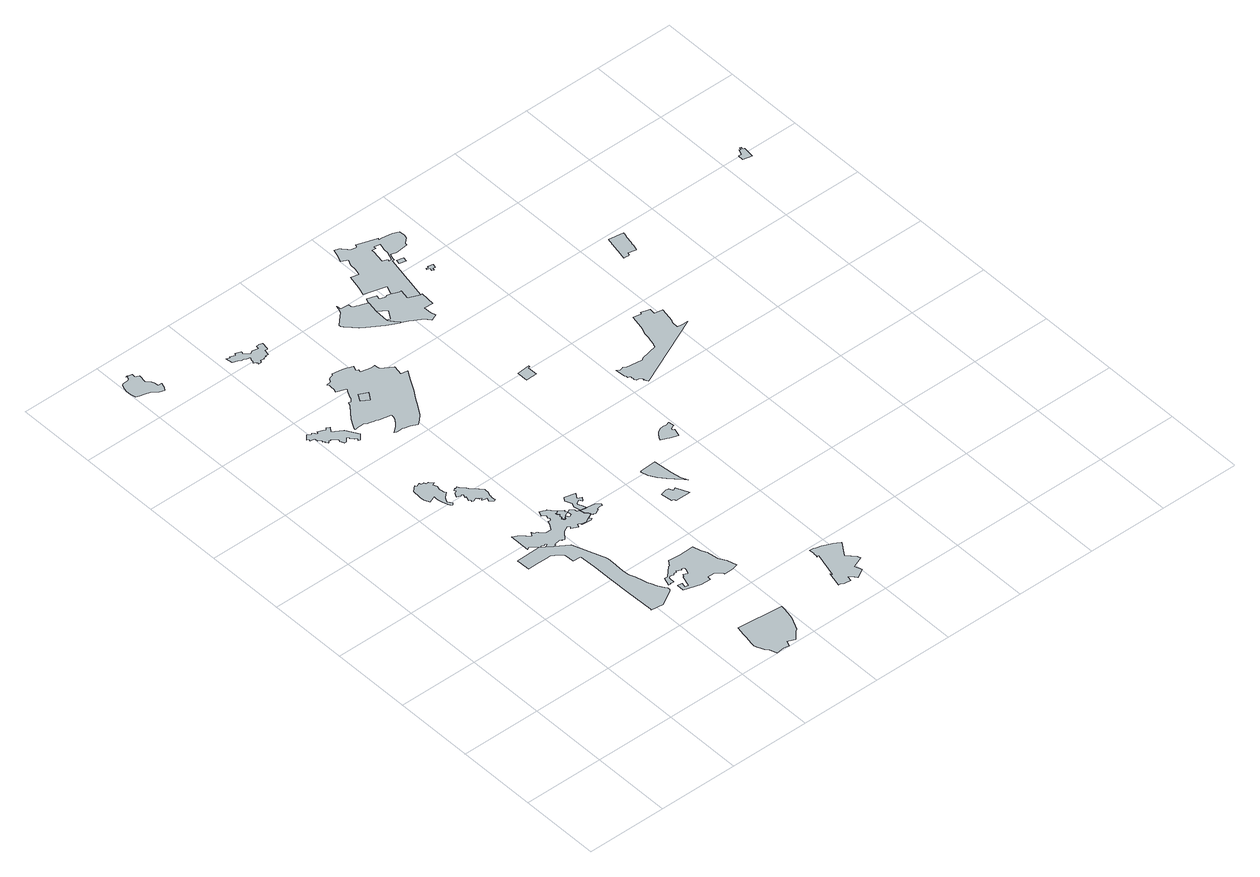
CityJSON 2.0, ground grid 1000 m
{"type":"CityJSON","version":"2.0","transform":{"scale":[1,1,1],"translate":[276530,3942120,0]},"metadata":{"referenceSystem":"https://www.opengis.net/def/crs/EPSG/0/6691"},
"CityObjects":{
"object1":{"type":"GenericCityObject","attributes":{"name":"貢川団地（県営住宅）","function":"12","validFromType":"4","custodian":"不明","notificationNumber":"不明","prefecture":"19","city":"19201"},"geometry":[{"type":"MultiSurface","lod":"1","boundaries":[[[0,1,2]],[[3,4,5,6,7,8,9,10,11,12,13,14,15,16,17,18,19,20,21,22,23,24,2]]]}]},
"object2":{"type":"GenericCityObject","attributes":{"name":"国母工業団地造成事業","function":"3","validFromType":"3","custodian":"山梨県","notificationNumber":"山梨県告示第671号の3","prefecture":"19","city":"19201"},"geometry":[{"type":"MultiSurface","lod":"1","boundaries":[[[25,26,27,28,29,30,31,32,33,34,35,36,37,38,39,40,41,42,43,44,45,46,47,48,49,50,51,52,53,54,55,56,57,58,59,60,61,62]]]}]},
"object3":{"type":"GenericCityObject","attributes":{"name":"神屋土地区画整理事業","function":"1","validFromType":"4","custodian":"不明","notificationNumber":"不明","prefecture":"19","city":"19201"},"geometry":[{"type":"MultiSurface","lod":"1","boundaries":[[[63,64,65,66,67,68,69,70,71,72,73,74,75,76,77,78,79,80,81,82,83,84,85,86,87,88,89,90,91,92,93]]]}]},
"object4":{"type":"GenericCityObject","attributes":{"name":"甲府南部工業団地造成事業","function":"3","validFromType":"1","custodian":"山梨県","notificationNumber":"山梨県告示第430号","prefecture":"19","city":"19201"},"geometry":[{"type":"MultiSurface","lod":"1","boundaries":[[[94,95,96,97,98,99,100,101,102,103,104,105,106,107,108,109,110,111,112,113,114,115]]]}]},
"object5":{"type":"GenericCityObject","attributes":{"name":"清水新居沖田土地区画整理事業","function":"1","validFromType":"3","custodian":"甲府市","notificationNumber":"甲府市告示第8号","prefecture":"19","city":"19201"},"geometry":[{"type":"MultiSurface","lod":"1","boundaries":[[[116,117,118,119,120,121,122,123,124,125,126,127,128,129,130,131,132,133,134,135,136,137,138,139,140,141,142,143,144,145,146,147,148,149,150,151,152,153,154,155,156,157]]]}]},
"object6":{"type":"GenericCityObject","attributes":{"name":"国母駅北土地区画整理事業","function":"1","validFromType":"4","custodian":"不明","notificationNumber":"不明","prefecture":"19","city":"19201"},"geometry":[{"type":"MultiSurface","lod":"1","boundaries":[[[158,159,160,161,162,163,164,165,166,167,168,169,170,171,172,173,174,175,176,177,178,179,180,181,182,183,184,185,186,187,188,189,190,191,192,193,194,195,196,197,198,199,200,201,202,203,204,205,206]]]}]},
"object7":{"type":"GenericCityObject","attributes":{"name":"大里土地区画整理事業","function":"1","validFromType":"1","custodian":"甲府市","notificationNumber":"甲府市告示第214号","prefecture":"19","city":"19201"},"geometry":[{"type":"MultiSurface","lod":"1","boundaries":[[[59,207,208,209,210,211,212,213,214,215,216,217,218,219,220,221,222,223,224,225,226,227,228,229,230,231,232,233,234,235,236,237,238,239,240,241,242,243,244,245,246,247,248,249,250,251,252,253,254,255,256,257,258,259,260,261,262,263,264,265,266,267,268,269,270,271,272,273,274,275,276,277,278,279,280,281,60]]]}]},
"object8":{"type":"GenericCityObject","attributes":{"name":"大里北団地（市営団地）","function":"12","validFromType":"4","custodian":"不明","notificationNumber":"不明","prefecture":"19","city":"19201"},"geometry":[{"type":"MultiSurface","lod":"1","boundaries":[[[282,283,284,285,286,287,288,289,290,291,292,293,294]]]}]},
"object9":{"type":"GenericCityObject","attributes":{"name":"堀之内土地区画整理事業","function":"1","validFromType":"4","custodian":"不明","notificationNumber":"不明","prefecture":"19","city":"19201"},"geometry":[{"type":"MultiSurface","lod":"1","boundaries":[[[295,296,297,298,299,300,301,302,303,304,305,306,307,308,309,310,311,312,313,314,315,316,317,318,319,320,321,322,323,324,325,326,327,328,329,330,331,332,333,334,335,336,337]]]}]},
"object10":{"type":"GenericCityObject","attributes":{"name":"美里団地","function":"12","validFromType":"4","custodian":"不明","notificationNumber":"不明","prefecture":"19","city":"19201"},"geometry":[{"type":"MultiSurface","lod":"1","boundaries":[[[338,339,340,341,342,343,344,345,346,347,348,349,350,351,352,353,354,355,356,223,222,221,220,357]]]}]},
"object11":{"type":"GenericCityObject","attributes":{"name":"後屋団地（市営団地）","function":"12","validFromType":"4","custodian":"不明","notificationNumber":"不明","prefecture":"19","city":"19201"},"geometry":[{"type":"MultiSurface","lod":"1","boundaries":[[[358,359,360,361,362,363,364,365,366,367,368,369,370,371]]]}]},
"object12":{"type":"GenericCityObject","attributes":{"name":"下飯田土地区画整理事業","function":"1","validFromType":"4","custodian":"不明","notificationNumber":"不明","prefecture":"19","city":"19201"},"geometry":[{"type":"MultiSurface","lod":"1","boundaries":[[[372,373,374,375,376,377,378,379,380,381,382,383,384,385,386,387,388,389,390,391,392,393,394,395,396,397,398,399,400,401,402,403,404,405,406,407,408,409,410,411,412,413,414,415,416,417,418,419,420,421,422,423]]]}]},
"object13":{"type":"GenericCityObject","attributes":{"name":"南西団地（市営団地）","function":"12","validFromType":"4","custodian":"不明","notificationNumber":"不明","prefecture":"19","city":"19201"},"geometry":[{"type":"MultiSurface","lod":"1","boundaries":[[[424,425,426,427,428]]]}]},
"object14":{"type":"GenericCityObject","attributes":{"name":"南西地区土地区画整理事業","function":"1","validFromType":"1","custodian":"建設省","notificationNumber":"建設省告示第2888号","prefecture":"19","city":"19201"},"geometry":[{"type":"MultiSurface","lod":"1","boundaries":[[[429,430,431,432,433,434,435,436,437,438,439,440,441,442,443,444,445,446,447,448,449,450,451,452,453,454,455,456,457,458,459,460,461,462,463,464,465,466,467,468,469,470,471,472,473,474,475,476,477,478,479,480,481,482,483,484,485,486,487,488,489,490,491,492,493,494,495,496,497],[426,425,424,427]]]}]},
"object15":{"type":"GenericCityObject","attributes":{"name":"大里第2団地","function":"12","validFromType":"4","custodian":"不明","notificationNumber":"不明","prefecture":"19","city":"19201"},"geometry":[{"type":"MultiSurface","lod":"1","boundaries":[[[498,499,500,501,502,503,504,505,506]]]}]},
"object16":{"type":"GenericCityObject","attributes":{"name":"甲府南部工業団地造成事業","function":"3","validFromType":"1","custodian":"山梨県","notificationNumber":"山梨県告示第430号","prefecture":"19","city":"19201"},"geometry":[{"type":"MultiSurface","lod":"1","boundaries":[[[507,508,509,510,511,512,513,514,515,516,517,518,519,520,521,522,523,524,525,526,527,528,529,530,531,532,533,534,535,536,537,538,539,540,541]]]}]},
"object17":{"type":"GenericCityObject","attributes":{"name":"大里第1団地","function":"12","validFromType":"4","custodian":"不明","notificationNumber":"不明","prefecture":"19","city":"19201"},"geometry":[{"type":"MultiSurface","lod":"1","boundaries":[[[542,543,544]],[[545,546,547,548,549,550,551,552,553,554,544]]]}]},
"object18":{"type":"GenericCityObject","attributes":{"name":"寿宝地区土地区画整理事業","function":"1","validFromType":"1","custodian":"甲府市","notificationNumber":"甲府市告示第156号","prefecture":"19","city":"19201"},"geometry":[{"type":"MultiSurface","lod":"1","boundaries":[[[555,556,557,558,559,560,561,562,563,564,565,566,567,568,569,570,571,572,573,574,575,576,577,578,579,580,581,582,583]]]}]},
"object19":{"type":"GenericCityObject","attributes":{"name":"小瀬団地（県営住宅）","function":"12","validFromType":"4","custodian":"不明","notificationNumber":"不明","prefecture":"19","city":"19201"},"geometry":[{"type":"MultiSurface","lod":"1","boundaries":[[[584,585,586,587,588,589,590,591,592,593,594,595,596,597,598]]]}]},
"object20":{"type":"GenericCityObject","attributes":{"name":"伊勢団地（県営住宅）","function":"12","validFromType":"4","custodian":"不明","notificationNumber":"不明","prefecture":"19","city":"19201"},"geometry":[{"type":"MultiSurface","lod":"1","boundaries":[[[599,600,601,602,603,604]]]}]},
"object21":{"type":"GenericCityObject","attributes":{"name":"泉町土地区画整理事業","function":"1","validFromType":"1","custodian":"建設省","notificationNumber":"建設省告示第925号","prefecture":"19","city":"19201"},"geometry":[{"type":"MultiSurface","lod":"1","boundaries":[[[605,606,607,608,609,610,611,612,613,614,582,581,615,616,580,579,578,577,576,617,618,619,620,621,622,623,624,625,626,627,628,629]]]}]},
"object22":{"type":"GenericCityObject","attributes":{"name":"復興土地区画整理事業","function":"1","validFromType":"1","custodian":"戦災復興院","notificationNumber":"戦災復興院告示第57号","prefecture":"19","city":"19201"},"geometry":[{"type":"MultiSurface","lod":"1","boundaries":[[[630,631,632,633,634,635,636,637,638,639,640,641,642,643,644,645,646,647,648,649,650,651,652,653,608,607,606,605,629,654,655,656,657,658,659,660,661,662,663,664,665,666,667,668,669],[670,671,672,673,674,675,676,677,678,679,680,681,682]]]}]},
"object23":{"type":"GenericCityObject","attributes":{"name":"甲府紅梅地区市街地再開発事業","function":"4","validFromType":"1","custodian":"甲府市","notificationNumber":"甲府市告示第107号","prefecture":"19","city":"19201"},"geometry":[{"type":"MultiSurface","lod":"1","boundaries":[[[683,684,685,686]]]}]},
"object24":{"type":"GenericCityObject","attributes":{"name":"甲府中央４Ｅ地区市街地再開発事業","function":"4","validFromType":"1","custodian":"甲府市","notificationNumber":"甲府市告示第190号","prefecture":"19","city":"19201"},"geometry":[{"type":"MultiSurface","lod":"1","boundaries":[[[687,688,689,690,691,692,693,694,695,696]]]}]},
"object25":{"type":"GenericCityObject","attributes":{"name":"住吉土地区画整理事業","function":"1","validFromType":"1","custodian":"山梨県","notificationNumber":"山梨県告示第431号","prefecture":"19","city":"19201"},"geometry":[{"type":"MultiSurface","lod":"1","boundaries":[[[697,698,699,700,701,702,703,704,705,706,707,708,709,710,711,712,713,714,715,716,717,718,719,720,721,722,723,724,725,726,727,728,729,730,731,732,733,734,735,736,737,738,739,740,741,742,743,744,745,746]]]}]},
"object26":{"type":"GenericCityObject","attributes":{"name":"里吉団地","function":"12","validFromType":"4","custodian":"不明","notificationNumber":"不明","prefecture":"19","city":"19201"},"geometry":[{"type":"MultiSurface","lod":"1","boundaries":[[[747,748,749,750,751,752,753,754,755,756,757,758,759,760,761,762,763,764,765,766,767,768,769,770,771,772,773,774,775,776,777,778,779,780,781,782,783,784,785,786,787,788,789,790,791,792,793,794,795,796,797,798,799,800]]]}]},
"object27":{"type":"GenericCityObject","attributes":{"name":"和戸団地（県営住宅）","function":"12","validFromType":"4","custodian":"不明","notificationNumber":"不明","prefecture":"19","city":"19201"},"geometry":[{"type":"MultiSurface","lod":"1","boundaries":[[[801,802,803,804,805,806,807,808,809,810,811]]]}]}
},
"vertices":[
[164,7705,0],[154,7703,0],[162,7701,0],[148,7658,0],[130,7649,0],[56,7646,0],[35,7624,0],[14,7582,0],[6,7531,0],[7,7469,0],[22,7404,0],[66,7388,0],[108,7379,0],[199,7350,0],[260,7299,0],[319,7280,0],[347,7319,0],[361,7380,0],[316,7384,0],[310,7439,0],[299,7471,0],[248,7510,0],[268,7618,0],[217,7644,0],[220,7689,0],
[1379,2696,0],[1496,2700,0],[1638,2699,0],[1681,2698,0],[1725,2672,0],[1763,2645,0],[1805,2610,0],[1811,2479,0],[1915,2477,0],[1917,2431,0],[1921,2271,0],[1924,2242,0],[1925,2031,0],[1930,1739,0],[1937,1387,0],[1935,1375,0],[2081,1355,0],[2266,1458,0],[2288,1487,0],[2288,1517,0],[2262,1547,0],[2222,1608,0],[2197,1671,0],[2177,1726,0],[2161,1789,0],[2139,1864,0],[2114,1936,0],[2106,1981,0],[2105,2035,0],[2109,2190,0],[2110,2265,0],[2099,2298,0],[2091,2334,0],[1960,2677,0],[1810,2781,0],[1737,2831,0],[1681,2869,0],[1377,2865,0],
[1260,4390,0],[1251,4273,0],[1254,4223,0],[1263,4187,0],[1283,4153,0],[1368,4189,0],[1365,4155,0],[1366,4118,0],[1381,4059,0],[1400,3998,0],[1408,3979,0],[1429,3961,0],[1452,3984,0],[1414,4039,0],[1430,4072,0],[1447,4101,0],[1503,4150,0],[1487,4175,0],[1487,4207,0],[1480,4238,0],[1485,4259,0],[1498,4286,0],[1474,4328,0],[1508,4346,0],[1463,4394,0],[1435,4384,0],[1422,4418,0],[1394,4412,0],[1382,4442,0],[1338,4420,0],[1322,4445,0],
[2415,449,0],[2412,407,0],[2398,353,0],[2386,299,0],[2382,245,0],[2394,201,0],[2411,164,0],[2428,136,0],[2463,93,0],[2480,51,0],[2492,10,0],[2596,20,0],[2655,3,0],[2680,72,0],[2777,34,0],[2860,130,0],[2883,142,0],[2960,311,0],[2980,396,0],[2993,478,0],[2996,511,0],[2437,567,0],
[1330,5573,0],[1207,5649,0],[1246,5704,0],[1211,5728,0],[1189,5700,0],[1188,5697,0],[1163,5719,0],[1103,5744,0],[1089,5717,0],[1065,5742,0],[1040,5764,0],[1028,5752,0],[988,5780,0],[937,5725,0],[960,5710,0],[955,5691,0],[1009,5677,0],[1012,5637,0],[1053,5613,0],[1042,5588,0],[1069,5577,0],[1056,5563,0],[1081,5541,0],[1104,5564,0],[1119,5549,0],[1123,5561,0],[1158,5539,0],[1185,5518,0],[1195,5490,0],[1180,5478,0],[1192,5459,0],[1205,5425,0],[1229,5429,0],[1276,5482,0],[1300,5458,0],[1294,5444,0],[1331,5411,0],[1326,5405,0],[1351,5386,0],[1338,5365,0],[1360,5352,0],[1419,5424,0],
[1617,3901,0],[1620,3887,0],[1616,3871,0],[1636,3865,0],[1659,3871,0],[1680,3885,0],[1682,3885,0],[1690,3870,0],[1696,3863,0],[1701,3865,0],[1704,3845,0],[1724,3848,0],[1726,3831,0],[1707,3817,0],[1718,3810,0],[1754,3805,0],[1772,3807,0],[1753,3758,0],[1783,3739,0],[1801,3722,0],[1821,3731,0],[1818,3749,0],[1812,3786,0],[1821,3804,0],[1820,3829,0],[1835,3860,0],[1841,3919,0],[1795,3968,0],[1763,3994,0],[1734,4022,0],[1708,4061,0],[1683,4083,0],[1667,4107,0],[1645,4142,0],[1619,4127,0],[1614,4140,0],[1589,4120,0],[1596,4100,0],[1587,4088,0],[1572,4086,0],[1551,4054,0],[1542,4029,0],[1583,4013,0],[1607,4018,0],[1614,4011,0],[1615,4000,0],[1605,3965,0],[1620,3965,0],[1602,3905,0],
[1837,2788,0],[1838,2801,0],[1920,2821,0],[1932,2794,0],[1941,2809,0],[1964,2789,0],[2042,2882,0],[2118,2921,0],[2144,2897,0],[2124,2876,0],[2202,2835,0],[2214,2876,0],[2246,2870,0],[2254,2853,0],[2310,2844,0],[2330,2857,0],[2425,2903,0],[2422,2918,0],[2407,2931,0],[2388,2951,0],[2378,2983,0],[2373,3024,0],[2339,3027,0],[2339,3058,0],[2299,3097,0],[2267,3077,0],[2272,3029,0],[2230,3011,0],[2212,3052,0],[2197,3035,0],[2183,3018,0],[2164,3010,0],[2147,3050,0],[2165,3071,0],[2153,3084,0],[2173,3109,0],[2151,3123,0],[2154,3153,0],[2172,3150,0],[2196,3171,0],[2148,3222,0],[2120,3255,0],[2101,3253,0],[2082,3266,0],[2041,3285,0],[2030,3242,0],[2016,3221,0],[2069,3191,0],[2049,3155,0],[2068,3138,0],[2048,3104,0],[2018,3111,0],[2002,3068,0],[1972,3022,0],[1952,2990,0],[1890,2994,0],[1858,3016,0],[1827,3053,0],[1812,3064,0],[1788,3067,0],[1772,3100,0],[1734,3047,0],[1690,3096,0],[1661,3124,0],[1629,3151,0],[1606,3169,0],[1569,3183,0],[1574,2931,0],[1598,2945,0],[1697,2869,0],[1717,2882,0],[1742,2862,0],[1760,2874,0],[1781,2856,0],[1759,2840,0],
[2162,3147,0],[2161,3128,0],[2186,3111,0],[2158,3086,0],[2175,3073,0],[2157,3046,0],[2167,3019,0],[2212,3062,0],[2267,3088,0],[2245,3105,0],[2262,3125,0],[2200,3167,0],[2174,3144,0],
[2350,1541,0],[2350,1551,0],[2396,1546,0],[2398,1617,0],[2426,1633,0],[2465,1625,0],[2480,1644,0],[2509,1633,0],[2520,1653,0],[2580,1625,0],[2587,1643,0],[2622,1630,0],[2617,1594,0],[2593,1539,0],[2547,1563,0],[2525,1528,0],[2517,1534,0],[2476,1397,0],[2433,1411,0],[2446,1465,0],[2392,1475,0],[2388,1383,0],[2587,1323,0],[2708,1318,0],[2710,1364,0],[2795,1360,0],[2880,1301,0],[2877,1285,0],[2992,1286,0],[3062,1303,0],[3029,1427,0],[2979,1512,0],[2957,1651,0],[2919,1721,0],[2897,1813,0],[2721,1811,0],[2604,1819,0],[2575,1826,0],[2521,1750,0],[2512,1756,0],[2397,1642,0],[2359,1643,0],[2325,1545,0],
[2367,2829,0],[2387,2844,0],[2370,2870,0],[2429,2900,0],[2444,2878,0],[2458,2886,0],[2474,2873,0],[2530,2902,0],[2532,2915,0],[2572,2928,0],[2601,2921,0],[2610,2947,0],[2564,2990,0],[2481,3000,0],[2451,2999,0],[2380,3012,0],[2391,2963,0],[2421,2928,0],[2431,2906,0],[2253,2843,0],
[2441,3070,0],[2421,3104,0],[2423,3120,0],[2474,3146,0],[2499,3110,0],[2531,3153,0],[2473,3180,0],[2518,3244,0],[2384,3276,0],[2352,3231,0],[2390,3155,0],[2369,3097,0],[2386,3019,0],[2462,3006,0],
[1489,7150,0],[1485,7114,0],[1422,7123,0],[1411,7129,0],[1407,7130,0],[1392,7116,0],[1366,7104,0],[1342,7122,0],[1345,7128,0],[1317,7144,0],[1301,7166,0],[1314,7178,0],[1309,7195,0],[1249,7218,0],[1245,7204,0],[1239,7207,0],[1233,7190,0],[1167,7213,0],[1163,7202,0],[1121,7217,0],[1132,7134,0],[1193,7117,0],[1229,7093,0],[1263,7090,0],[1283,7071,0],[1330,7061,0],[1310,7026,0],[1311,7002,0],[1296,6985,0],[1302,6982,0],[1302,6973,0],[1326,6966,0],[1323,6960,0],[1331,6957,0],[1328,6938,0],[1365,6935,0],[1365,6943,0],[1371,6943,0],[1371,6964,0],[1403,6962,0],[1402,6956,0],[1421,6957,0],[1423,6963,0],[1451,6969,0],[1461,6971,0],[1463,6982,0],[1501,6978,0],[1512,7048,0],[1542,7047,0],[1552,7058,0],[1564,7141,0],[1527,7153,0],
[1751,5802,0],[1842,5743,0],[1903,5842,0],[1804,5895,0],[1754,5804,0],
[2345,5833,0],[2372,5956,0],[2236,6045,0],[2234,6070,0],[2229,6112,0],[2212,6109,0],[2175,6112,0],[2048,6142,0],[2053,6171,0],[2026,6184,0],[2053,6251,0],[1992,6267,0],[1982,6273,0],[1937,6289,0],[1807,6313,0],[1794,6291,0],[1750,6279,0],[1739,6271,0],[1715,6228,0],[1656,6217,0],[1668,6193,0],[1668,6170,0],[1662,6116,0],[1649,6077,0],[1775,6032,0],[1759,6008,0],[1714,5927,0],[1707,5914,0],[1707,5895,0],[1674,5854,0],[1654,5865,0],[1641,5862,0],[1621,5814,0],[1556,5734,0],[1498,5658,0],[1450,5567,0],[1428,5532,0],[1429,5511,0],[1440,5509,0],[1454,5511,0],[1490,5518,0],[1517,5515,0],[1559,5516,0],[1584,5495,0],[1613,5486,0],[1652,5474,0],[1679,5474,0],[1706,5458,0],[1856,5423,0],[1853,5377,0],[1835,5340,0],[1805,5299,0],[1770,5258,0],[1700,5203,0],[1727,5195,0],[1753,5194,0],[1821,5196,0],[1829,5183,0],[1893,5167,0],[1970,5129,0],[2023,5174,0],[2081,5229,0],[2122,5289,0],[2153,5346,0],[2219,5462,0],[2284,5557,0],[2352,5682,0],[2391,5750,0],[2433,5823,0],
[3268,2660,0],[3186,2634,0],[3203,2497,0],[3230,2496,0],[3238,2467,0],[3426,2468,0],[3358,2616,0],[3318,2599,0],[3294,2651,0],
[3791,908,0],[3788,885,0],[3787,859,0],[3779,839,0],[3797,846,0],[3802,846,0],[3807,838,0],[3724,530,0],[3716,527,0],[3714,528,0],[3709,528,0],[3709,533,0],[3707,551,0],[3663,363,0],[3689,365,0],[3702,365,0],[3712,357,0],[3722,344,0],[3805,336,0],[3816,393,0],[3850,382,0],[3897,321,0],[4010,383,0],[3976,472,0],[4112,525,0],[4103,569,0],[4007,667,0],[4120,833,0],[4079,862,0],[4041,884,0],[3977,911,0],[3926,931,0],[3862,950,0],[3836,961,0],[3787,968,0],
[3246,3043,0],[3244,3041,0],[3246,3042,0],[3273,2947,0],[3324,2863,0],[3386,2784,0],[3448,2727,0],[3496,2682,0],[3542,2621,0],[3505,2706,0],[3482,2821,0],[3462,3059,0],[3260,3049,0],
[2732,6906,0],[2702,6915,0],[2692,6926,0],[2673,6933,0],[2636,6947,0],[2637,6993,0],[2532,6999,0],[2526,7055,0],[2511,6994,0],[2493,6958,0],[2457,6923,0],[2403,6871,0],[2352,6824,0],[2355,6801,0],[2377,6774,0],[2435,6708,0],[2485,6655,0],[2541,6615,0],[2716,6498,0],[2776,6466,0],[2861,6427,0],[2869,6441,0],[2841,6462,0],[2825,6489,0],[2782,6550,0],[2782,6561,0],[2787,6725,0],[2817,6877,0],[2749,6902,0],
[3825,3234,0],[3918,3202,0],[3948,3296,0],[3923,3309,0],[3929,3331,0],[3981,3349,0],[3970,3416,0],[3933,3405,0],[3889,3414,0],[3841,3405,0],[3791,3374,0],[3776,3354,0],[3742,3313,0],[3724,3277,0],[3793,3248,0],
[3282,5029,0],[3282,4893,0],[3416,4897,0],[3417,5023,0],[3437,5025,0],[3437,5039,0],
[3169,6666,0],[3192,6792,0],[3170,6793,0],[3084,6824,0],[3031,6840,0],[3014,6826,0],[2939,6853,0],[2949,6905,0],[2837,6937,0],[2830,6916,0],[2897,6653,0],[2823,6540,0],[2874,6430,0],[2944,6390,0],[2990,6364,0],[3060,6321,0],[3097,6301,0],[3115,6279,0],[3143,6245,0],[3222,6277,0],[3205,6344,0],[3201,6434,0],[3313,6429,0],[3328,6609,0],[3306,6611,0],
[3298,7633,0],[3287,7605,0],[3281,7597,0],[3269,7599,0],[3250,7603,0],[3223,7614,0],[3204,7620,0],[3184,7644,0],[3164,7666,0],[3142,7691,0],[3126,7704,0],[3076,7724,0],[3049,7648,0],[3013,7550,0],[3091,7510,0],[3060,7454,0],[3055,7430,0],[3050,7355,0],[3031,7272,0],[2932,7296,0],[2891,7122,0],[2858,7014,0],[3126,6940,0],[3089,6844,0],[3425,7202,0],[3450,7194,0],[3455,7224,0],[3474,7285,0],[3548,7266,0],[3702,7287,0],[3705,7311,0],[3736,7340,0],[3766,7367,0],[3780,7416,0],[3777,7485,0],[3708,7512,0],[3582,7535,0],[3530,7536,0],[3541,7558,0],[3357,7612,0],[3499,7475,0],[3480,7411,0],[3474,7384,0],[3468,7330,0],[3439,7241,0],[3431,7219,0],[3403,7220,0],[3406,7245,0],[3345,7269,0],[3371,7426,0],[3370,7459,0],[3427,7455,0],[3427,7487,0],
[3466,7177,0],[3454,7122,0],[3535,7102,0],[3548,7156,0],
[3610,6858,0],[3649,6851,0],[3643,6815,0],[3666,6807,0],[3666,6833,0],[3700,6827,0],[3709,6873,0],[3650,6888,0],[3649,6872,0],[3616,6876,0],
[4860,4882,0],[4858,4863,0],[4755,4881,0],[4731,4765,0],[4722,4721,0],[4714,4687,0],[4694,4640,0],[4683,4606,0],[4679,4581,0],[4676,4541,0],[4663,4491,0],[4650,4431,0],[4638,4416,0],[4630,4387,0],[4545,4368,0],[4501,4356,0],[4461,4351,0],[4424,4343,0],[4405,4332,0],[4399,4321,0],[4195,4351,0],[4180,4362,0],[4167,4368,0],[4162,4371,0],[4152,4367,0],[4133,4358,0],[4121,4358,0],[4100,4364,0],[4084,4382,0],[4092,4260,0],[4103,4242,0],[4104,4221,0],[4138,4214,0],[4134,4184,0],[4143,4182,0],[4135,4153,0],[4150,4134,0],[4174,4126,0],[4201,4112,0],[4217,4086,0],[4206,4083,0],[4237,4038,0],[5144,4454,0],[5086,4450,0],[5006,4466,0],[5012,4553,0],[5026,4574,0],[5063,4758,0],[4957,4778,0],[4970,4856,0],
[5289,5629,0],[5295,5629,0],[5318,5627,0],[5337,5625,0],[5354,5624,0],[5365,5661,0],[5464,5635,0],[5466,5641,0],[5471,5658,0],[5474,5668,0],[5478,5681,0],[5482,5696,0],[5485,5706,0],[5487,5716,0],[5489,5729,0],[5493,5744,0],[5495,5757,0],[5497,5764,0],[5501,5785,0],[5504,5795,0],[5507,5809,0],[5507,5812,0],[5509,5817,0],[5512,5831,0],[5516,5848,0],[5521,5863,0],[5521,5867,0],[5523,5874,0],[5528,5892,0],[5530,5900,0],[5531,5904,0],[5534,5920,0],[5349,5946,0],[5345,5927,0],[5344,5922,0],[5343,5915,0],[5342,5912,0],[5341,5903,0],[5339,5894,0],[5337,5885,0],[5332,5867,0],[5331,5860,0],[5330,5855,0],[5324,5826,0],[5318,5800,0],[5314,5779,0],[5313,5775,0],[5309,5755,0],[5308,5751,0],[5305,5738,0],[5303,5727,0],[5299,5709,0],[5290,5666,0],[5284,5630,0],
[7288,6077,0],[7262,6007,0],[7225,6015,0],[7219,5943,0],[7327,5918,0],[7339,6000,0],[7348,6056,0],[7323,6067,0],[7332,6092,0],[7312,6096,0],[7308,6072,0]
]}
